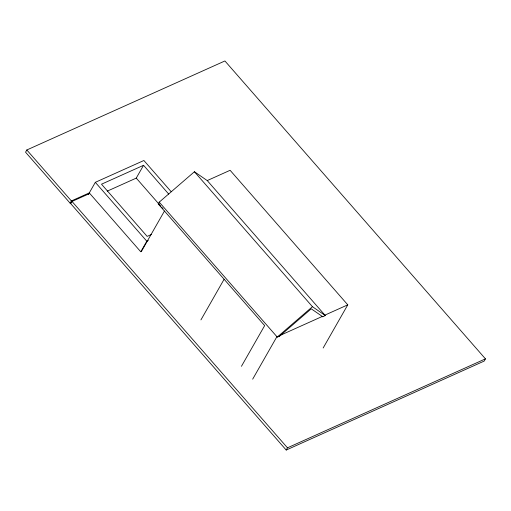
<?xml version="1.0" encoding="UTF-8"?>
<svg xmlns="http://www.w3.org/2000/svg" width="511" height="511" viewBox="0 0 511 511"><rect width="100%" height="100%" fill="white"/><g stroke="black" fill="none" stroke-linecap="round" stroke-linejoin="round"><path stroke-width="0.77" d="M148.26 240.553L146.81 241.205L140.774 251.789L89.757 193.458L72 201.436L70.735 203.653L286.211 450.038L484.185 361.079L485.45 358.863L224.923 60.962L26.815 149.979L25.55 152.201L70.122 203.167L71.553 202.522M70.122 203.167L71.387 200.951L89.278 192.909M88.333 194.576L95.321 182.325L143.898 160.499L171.217 191.74M107.253 191.14L136.252 178.109L143.553 165.302L168.739 194.103M241.435 366.31L264.653 325.609L158.225 203.921L159.24 202.139L194.423 171.741L207.236 180.575L325.258 315.523L322.811 316.782L311.244 308.81L279.46 336.264L277.262 337.088L159.24 202.139M141.272 251.68L164.453 211.043M200.932 319.892L224.112 279.255M252.67 379.168L276.905 336.679M323.15 348.01L347.774 304.837L230.11 170.291L207.236 180.575M286.211 450.038L287.476 447.821L485.45 358.863M277.262 337.088L312.445 306.696L325.258 315.523M158.225 203.921L159.304 203.046M143.553 165.302L101.504 184.196L147.155 236.395L151.505 234.44M324.9 315.115L347.774 304.837M280.545 335.203L322.454 316.373L322.811 316.782M194.423 171.741L312.445 306.696M279.102 335.855L279.46 336.264M136.252 178.109L160.914 206.31M161.961 207.511L163.009 208.705M95.321 182.325L146.81 241.205M72 201.436L287.476 447.821M26.815 149.979L71.387 200.951"/></g></svg>
